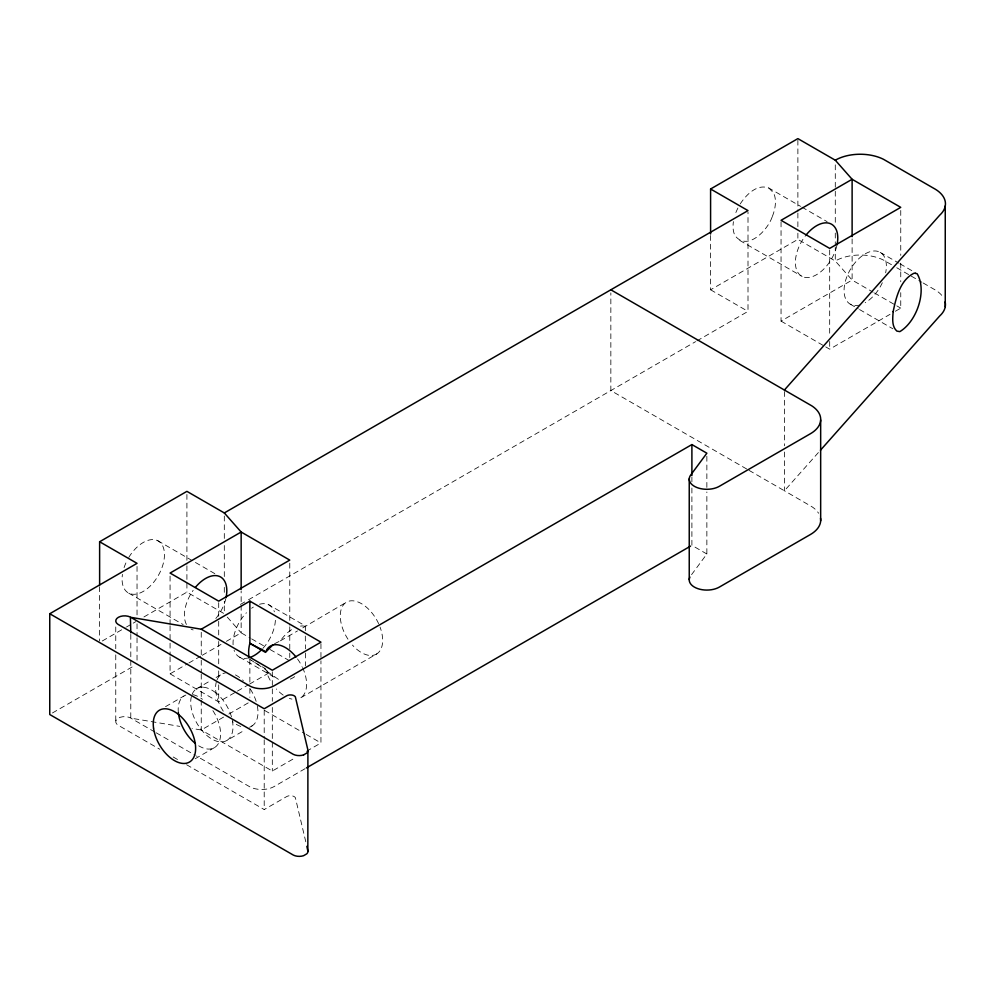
<?xml version="1.0" encoding="UTF-8"?>
<svg xmlns="http://www.w3.org/2000/svg" width="995" height="995" viewBox="0 0 995 995"><rect width="100%" height="100%" fill="white"/><g stroke="black" fill="none" stroke-linecap="round" stroke-linejoin="round"><path stroke-width="0.75" stroke-dasharray="4.97 3.73" d="M130.805 634.387L130.78 718.129L179.796 726.387M305.415 653.006L305.428 665.829M305.316 630.755L305.428 625.967L268.75 604.798M249.67 659.212L265.702 669.672L267.046 670.978L266.834 673.118A29.974 17.313 60 0 0 271.896 683.105M772.132 216.985C767.754 230.032 747.506 251.623 735.056 235.703A29.987 17.313 -60 0 1 733.414 221.636M737.904 208.03L736.337 211.425A29.987 17.313 -60 0 0 735.056 214.858M740.218 203.938C746.101 194.883 756.921 183.59 768.749 187.98L800.589 206.363M691.575 574.65L706.86 553.991L706.86 491.965M274.52 643.74L280.366 640.83L282.679 637.783A29.987 17.313 -60 0 1 292.891 628.852M818.375 452.563L784.421 490.784L748.091 469.814M102.311 640.979L125.134 627.808M126.477 627.024L131.85 623.927M133.193 623.156L135.88 621.601M143.939 616.95L186.911 592.137L224.31 613.741L224.31 601.328M710.592 235.517L710.592 289.794L797.878 239.397L835.29 261.001L852.118 280.068L873.15 292.219M52.436 712.967L134.35 665.68M240.417 604.438L247.133 600.57M248.476 599.786L695.567 341.658M696.91 340.887L748.004 311.385L748.004 212.159M170.07 656.787L170.07 673.851L187.508 663.777M188.851 663.006L200.915 656.041M202.259 655.27L221.027 644.424M226.4 641.327L241.151 632.82L250.342 638.131M781.05 221.873L781.05 321.111L852.118 280.068L852.118 238.203M165.543 706.649L183.926 696.04M196.413 688.838L210.84 680.505M216.089 677.471L221.325 674.448M302.778 627.882L346.024 602.46M280.366 640.83L297.505 630.929M278.401 679.349L268.264 672.297L266.834 673.118L265.466 668.702L251.175 660.456M170.07 673.851L218.701 701.923L236.138 691.861M237.482 691.09L248.203 684.896M249.546 684.112L271.001 671.725M825.738 346.907L829.681 349.183L890.015 314.345M895.388 311.248L900.749 308.151L900.749 292.642M223.589 717.096L201.251 729.994L192.06 728.452M228.85 714.062L249.869 701.923M195.144 758.762L214.833 747.394M191.401 696.488A29.974 17.325 60.3 0 0 201.649 730.119A29.974 17.325 60.3 0 0 227.32 740.18L244.372 730.342M249.608 727.308L252.232 725.803M300.863 697.719L376.918 653.814A29.974 17.313 60 0 0 380.04 627.061M201.251 674.175L201.251 729.994L272.319 771.025L295.975 757.369M306.485 751.3L320.95 742.954L320.95 660.779M305.079 768.675L274.185 786.51A17.649 10.186 0 0 1 250.043 786.945L196.45 756.013M186.587 764.732L264.21 809.544L286.659 796.585A5.298 3.06 0 0 1 292.207 795.876A5.261 3.035 0 0 1 293.376 796.224A5.298 3.06 0 0 1 295.378 797.716L305.801 841.845M305.428 626.365L303.102 625.979A29.987 17.313 -60 0 0 298.164 626.576M801.908 207.134L827.119 221.674M880.165 252.357L898.659 263.041M899.977 263.799L915.823 272.941M891.47 264.695L883.548 260.118A35.273 20.36 0 0 0 835.29 260.988L835.29 247.046M896.756 267.742L909.965 275.366M911.283 276.137L921.855 282.232M923.173 283.003L933.745 289.097A36.628 21.144 0 0 1 943.086 297.132M874.456 292.978L895.488 305.117M896.806 305.875L900.749 308.151M739.733 240.417L802.069 276.411M850.252 304.184L858.237 308.798M859.568 309.557L892.863 328.785M781.05 321.111L824.42 346.148M710.592 289.794L748.004 311.385M746.747 469.031L610.843 390.575L610.843 292.891M706.86 553.991L691.898 545.347L691.898 487.973M157.782 540.72L214.82 573.655M251.66 638.889L264.807 646.476M270.055 649.511L289.769 660.891L289.769 653.13M128.753 593.169L183.142 624.562M239.733 657.235L276.399 678.403M264.62 710.442L304.856 733.663M306.199 734.434L320.95 742.954M154.909 732.046L130.395 717.905A8.818 5.087 0 0 0 118.131 718.228A8.818 5.087 0 0 0 118.33 725.318L159.822 749.272M156.252 732.817L195.107 755.242M173.205 756.996L179.896 760.864M768.749 187.98L773.413 192.707A29.987 17.313 -60 0 1 772.132 216.985M267.046 670.978L268.264 672.297M227.283 617.099L241.151 632.82L241.151 590.955M305.316 636.079L305.403 648.827M900.749 210.467L900.749 255.429M900.749 263.177L900.749 281.784M835.29 164.859L835.29 189.672M835.29 191.227L835.29 223.788M835.29 233.091L835.29 245.491M829.681 249.944L829.681 335.228M829.681 341.434L829.681 349.183M797.878 140.171L797.878 211.487M797.878 213.042L797.878 226.997M797.878 233.191L797.878 239.397M784.421 391.545L784.421 445.822M784.421 452.016L784.421 490.784L811.87 506.691A35.273 20.36 0 0 1 818.599 513.258M706.86 456.307L706.86 490.411M691.898 477.127L691.898 481.779M320.95 643.715L320.95 659.225M289.769 563.207L289.769 625.233M289.769 626.775L289.769 651.588M272.319 671.799L272.319 687.296M272.319 688.851L272.319 701.251M272.319 707.457L272.319 771.025M264.21 710.306L264.21 738.215M264.21 739.77L264.21 809.544M249.869 659.71L249.869 682.321M249.869 688.353L249.869 697.395M224.31 516.057L224.31 539.315M224.31 545.509L224.31 576.528M224.31 587.373L224.31 595.134M218.701 602.684L218.701 619.748M218.701 621.29L218.701 639.897M218.701 641.452L218.701 664.71M218.701 670.916L218.701 678.665M218.701 684.871L218.701 701.923M201.251 632.31L201.251 658.678M201.251 660.22L201.251 672.632M186.911 494.453L186.911 564.227M186.911 565.782L186.911 592.137M170.07 576.167L170.07 624.226M170.07 625.78L170.07 655.245M137.036 566.441L137.036 617.609M137.036 623.815L137.036 636.215M137.036 637.77L137.036 661.028M115.756 626.974L115.756 648.69M115.756 654.884L115.756 721.562M99.624 586.714L99.624 640.979M291.958 699.112A29.974 17.313 60 0 1 289.383 698.378M283.202 695.107A29.974 17.313 60 0 1 276.386 688.988M297.505 658.926A29.974 17.313 60 0 1 302.02 666.439M302.555 667.558A29.974 17.313 60 0 1 298.923 698.701M376.918 653.814A29.974 17.313 60 0 1 352.441 645.071M347.964 639.188A29.974 17.313 60 0 1 346.956 601.913A29.974 17.313 60 0 1 378.622 623.654M212.893 710.654A29.974 17.313 60 0 1 219.087 742.108A29.974 17.313 60 0 1 198.042 745.379M178.341 712.644A29.974 17.313 60 0 1 185.866 695.057M192.831 694.659A29.974 17.313 60 0 1 202.47 699.298M240.753 726.462A29.974 17.313 60 0 1 232.805 721.872M223.266 711.176A29.974 17.313 60 0 1 216.251 682.184M217.072 679.734A29.974 17.313 60 0 1 225.43 672.894M235.454 674.921A29.974 17.313 60 0 1 243.327 680.63M250.292 689.062A29.974 17.313 60 0 1 256.15 701.351M257.319 705.89A29.974 17.313 60 0 1 250.292 726.785M231.487 716.86A29.974 17.226 60.1 0 0 227.246 706.711A29.974 17.325 60.3 0 0 215.952 692.769M232.308 720.243A29.974 17.226 60.1 0 1 227.345 740.156M836.745 246.126A29.974 17.313 -60 0 1 803.077 276.859A29.974 17.313 -60 0 1 806.373 234.646M259.508 604.263A29.974 17.313 -60 0 1 274.396 611.813M275.391 620.333A29.974 17.313 -60 0 1 262.046 649.262M248.961 657.77A29.974 17.313 -60 0 1 234.074 650.22M233.079 644.76A29.974 17.313 -60 0 1 246.437 612.758M251.586 608.268A29.974 17.313 -60 0 1 253.352 607.074M128.753 557.474A29.974 17.313 -60 0 1 162.446 545.447A29.974 17.313 -60 0 1 145.917 589.699A29.974 17.313 -60 0 1 122.447 574.376M124.089 567.598A29.974 17.313 -60 0 1 126.937 560.77M192.234 694.05A29.974 17.325 60.3 0 1 202.968 687.11M859.742 305.03A29.912 17.276 -60 0 1 844.78 283.749A29.912 17.276 -60 0 1 870.687 251.511A29.912 17.276 -60 0 1 885.649 272.792M882.329 282.742A29.912 17.276 -60 0 1 865.215 302.704M225.766 598.866A29.974 17.313 -60 0 1 215.828 618.492M193.154 629.934A29.974 17.313 -60 0 1 191.102 629.163M186.426 624.437A29.974 17.313 -60 0 1 193.154 590.333M294.669 676.7A29.987 17.313 -60 0 1 290.229 679.15M215.815 692.856A29.974 17.238 59.8 0 0 207.905 688.241A29.974 17.263 59.8 0 0 202.856 687.197"/><path stroke-width="1.49" d="M130.805 632.845L130.395 617.111A8.818 5.087 0 0 0 118.33 617.335A8.818 5.087 0 0 0 117.957 624.3L264.21 708.763L286.659 695.803A5.298 3.06 0 0 1 292.207 695.095A5.261 3.035 0 0 1 293.376 695.43A5.298 3.06 0 0 1 294.371 695.94A5.261 3.035 0 0 1 295.366 696.923L307.903 750.031L307.841 852.093A8.768 5.062 0 0 1 306.709 853.884L303.612 855.675A8.768 5.062 0 0 1 293.376 855.103L49.75 714.522L49.75 613.741L137.036 563.344L99.624 541.753L99.624 585.159M307.94 750.678L307.841 751.312A8.768 5.062 0 0 1 306.709 753.103L303.612 754.894M610.843 289.794L811.87 405.898A35.273 20.36 0 0 1 810.353 433.77L719.323 486.319A17.636 10.186 0 0 1 696.948 487.538A17.636 10.186 0 0 1 690.679 475.075L706.86 453.198L691.898 444.566L274.185 685.729A17.649 10.186 0 0 1 250.043 686.152L130.805 617.335L201.251 629.213L249.869 601.142L249.869 643.355L265.466 652.359L272.754 644.959M784.421 390.003L939.777 215.107A36.628 21.144 0 0 0 933.745 188.316L883.548 159.337A35.273 20.36 0 0 0 835.29 160.207L797.878 138.616L710.592 189L710.592 233.974M820.427 450.25L939.777 315.888A36.628 21.144 0 0 0 945.138 301.871M99.624 541.753L186.911 491.356L224.31 512.947L241.151 532.026L289.769 560.11L218.701 601.142L170.07 573.058L241.151 532.026L241.151 589.401M224.31 512.947L748.004 210.604L710.592 189M268.264 648.715L265.702 651.663L249.869 643.355L249.67 644.088A29.974 17.301 -60 0 0 248.999 656.613M306.423 767.904L690.555 546.118M249.869 601.142L320.95 642.173L272.319 670.244L201.251 629.213M49.75 613.741L293.301 754.334A8.768 5.062 0 0 0 303.649 754.869M835.29 160.207L852.118 179.287L900.749 207.358L829.681 248.402L781.05 220.318L852.118 179.287L852.118 236.661M267.046 650.133L266.834 649.536A29.974 17.313 60 0 1 296.012 656.974M306.858 846.335L307.94 851.459M945.25 205.953L945.25 306.734M820.664 420.002L820.664 520.795M691.898 444.566L691.898 475.573M689.236 478.794L689.236 579.587M806.373 234.646A29.974 17.313 -60 0 1 829.755 223.415A29.974 17.313 -60 0 1 836.994 244.994M195.406 743.464A29.974 17.313 60 0 1 178.341 712.644M195.393 587.386A29.974 17.313 -60 0 1 218.776 576.155A29.974 17.313 -60 0 1 226.027 597.734M262.046 649.262A29.974 17.313 -60 0 1 248.961 657.77M820.527 518.233A35.273 20.36 0 0 1 810.353 534.551L719.323 587.1A17.636 10.186 0 0 1 697.881 588.667A17.636 10.186 0 0 1 689.921 577.063M893.149 311.671C892.739 318.126 891.495 326.273 896.856 331.086L899.828 331.621C916.644 321.609 927.402 291 917.141 273.712L914.169 273.165C900.164 279.906 896.072 297.679 893.149 311.671M153.541 728.129A29.974 17.313 60 0 0 187.956 762.779A29.974 17.313 60 0 0 181.824 717.445A29.974 17.313 60 0 0 153.541 728.129"/></g></svg>
